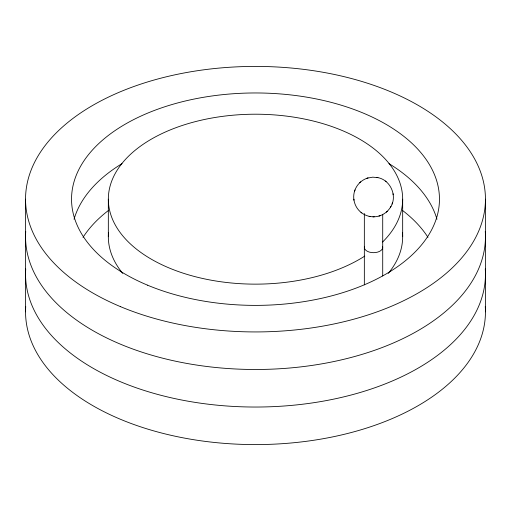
<?xml version="1.0" encoding="UTF-8"?>
<svg xmlns="http://www.w3.org/2000/svg" width="511" height="511" viewBox="0 0 511 511"><rect width="100%" height="100%" fill="white"/><g stroke="black" fill="none" stroke-linecap="round" stroke-linejoin="round"><path stroke-width="0.77" d="M382.713 275.978L382.713 214.307M354.762 190.609C351.996 198.351 354.762 207.619 361.303 212.589M390.704 206.878C397.679 195.822 390.295 179.578 377.393 177.541M354.806 190.469C356.761 184.714 361.539 180.019 367.326 178.16M392.065 204.042L392.474 202.835M354.583 191.133L354.992 189.932M379.73 215.808C384.508 214.269 388.609 210.807 390.985 206.399M390.321 207.536L390.608 207.044M359.744 182.727L360.159 182.35M360.332 182.197L360.747 181.82M386.31 212.148L386.725 211.771M386.897 211.618L387.312 211.241M367.537 178.09L372.787 177.17L377.936 177.649M360.951 212.314C366.017 216.53 373.254 217.935 379.52 215.878M366.789 178.333L368.073 177.917M378.983 216.051L380.273 215.636M372.953 216.805L373.509 216.805M373.701 216.805L374.269 216.805M376.684 177.406L377.246 177.515M369.121 216.319L369.664 216.428M369.811 216.453L370.373 216.562M385.3 181.028L386.105 181.654M361.386 212.653L361.756 212.94M393.093 193.758L393.157 194.199M393.17 194.301L393.234 194.768M353.823 199.201L353.887 199.667M353.899 199.769L353.963 200.21M485.45 199.175L485.45 311.825M402.668 199.175L402.668 236.727M364.343 213.521L364.343 284.863M108.332 199.175L108.332 236.727M25.55 199.175L25.55 311.825M364.777 256.088A147.168 84.967 0 0 1 118.922 230.819A147.168 84.967 0 0 1 266.314 114.438A147.168 84.967 0 0 1 382.573 242.035M402.47 232.333A147.168 84.967 0 0 1 388.258 273.391M122.742 273.391A147.168 84.967 0 0 1 108.53 232.333M485.265 231.387A229.95 132.758 0 0 1 255.5 369.485A229.95 132.758 0 0 1 25.735 231.387M485.265 268.939A229.95 132.758 0 0 1 255.5 407.037A229.95 132.758 0 0 1 25.735 268.939M74.044 219.257A183.96 106.211 0 0 1 122.027 163.635M388.973 163.635A183.96 106.211 0 0 1 436.956 219.257M83.012 237.36A183.96 106.211 0 0 1 108.626 210.321M402.374 210.321A183.96 106.211 0 0 1 427.988 237.36M485.265 306.485A229.95 132.758 0 0 1 255.5 444.589A229.95 132.758 0 0 1 25.735 306.485M382.522 246.296A9.185 5.302 0 0 1 373.528 252.683A9.185 5.302 0 0 1 364.535 246.296M120.57 306.677A229.95 132.758 0 0 0 484.217 212.883A229.95 132.758 0 0 0 161.706 77.959A229.95 132.758 0 0 0 120.57 306.677M147.558 285.176A183.96 106.211 0 0 0 438.476 210.142A183.96 106.211 0 0 0 180.466 102.2A183.96 106.211 0 0 0 147.558 285.176"/></g></svg>
